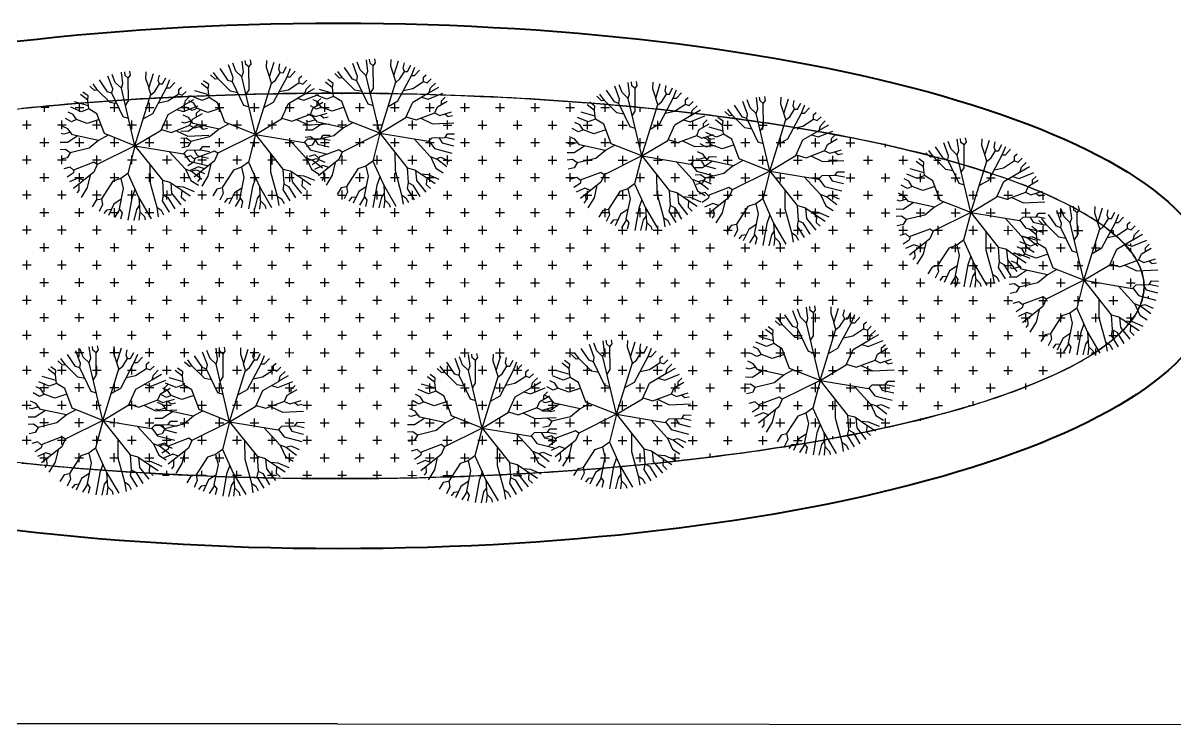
# Model space of a CAD drawing. Header units: millimetres. Extents: x -840588 to 786814, y -467537 to 194195.
# Drawn here: x 102477 to 135340, y -81321 to -61285 of the extents above; entities that cross this region are included whole.
import ezdxf

# ---------------------------------------------------------------- set-up
doc = ezdxf.new("R2010")
doc.units = ezdxf.units.MM
doc.header["$LTSCALE"] = 100
doc.header["$MEASUREMENT"] = 0
for name, color, linetype in [('1gt tim duong', 10, 'Continuous'), ('A-tree', 3, 'Continuous'), ('caycay', 96, 'Continuous'), ('gthong-viahe', 5, 'Continuous')]:
    doc.layers.add(name, color=color, linetype=linetype)
doc.layers.add('gthong-duong', color=7, linetype='Continuous', lineweight=40)

# ---------------------------------------------------------------- blocks, each defined once
blk = doc.blocks.new('A$C537F0C63')
at = {"layer": 'caycay'}
for p, q in [((3.269952949845901, 10.73353164103173), (2.956771443390608, 11.39790803732103)), ((3.573577700022724, 11.08070473705084), (3.272457403527369, 11.57568824168993)), ((3.910690972326847, 11.37062830588184), (3.788839569944685, 11.81686011959391)), ((3.810128005825391, 11.09643069598314), (3.910690972326847, 11.37062830588184)), ((4.712688563198753, 10.80137484274019), (4.265887160996499, 11.99052643422328)), ((4.700099824054632, 10.83487223221164), (4.906208114261972, 11.58543264324908)), ((4.906208114261972, 11.58543264324908), (4.852080984670465, 12.1454581428552)), ((6.159981289129064, 11.93632074141715), (6.202302373265411, 12.27858844433285)), ((6.353129947037814, 11.71136866716915), (6.159981289129064, 11.93632074141715)), ((6.353129947037814, 11.71136866716915), (6.605483960749552, 11.93623077391385)), ((6.447514687970397, 9.84495994712779), (6.353129947037814, 11.71136866716915)), ((6.605483960749552, 11.93623077391385), (6.617402898351429, 12.259334795428)), ((6.826178093167982, 11.29693891192437), (6.890286666319298, 12.23129105439875)), ((6.970036149243242, 10.92007571294744), (7.441234408583114, 11.42699881628141)), ((7.441234408583114, 11.42699881628141), (7.651727496751846, 12.08642798159781)), ((7.68363426896758, 10.90806475621866), (8.019816777752567, 11.97964079065423)), ((8.113333231842262, 10.69883864084841), (8.712313031195663, 11.70768604843033)), ((8.933407776050444, 10.87226001470481), (9.272947348141315, 11.41112699440055)), ((2.272467924871307, 10.54832825371341), (2.042717878081021, 10.72445268446245)), ((2.296077634156973, 10.19319036591696), (2.272467924871307, 10.54832825371341)), ((3.003826198455499, 10.71583942823054), (2.568862697771692, 11.14364282684619)), ((3.269952949845901, 10.73353164103173), (3.003826198455499, 10.71583942823054)), ((4.50370063718583, 8.70506324478265), (3.269952949845901, 10.73353164103173)), ((3.810128005825391, 11.09643069598314), (3.573577700022724, 11.08070473705084)), ((4.235841180721764, 10.50048805131519), (3.810128005825391, 11.09643069598314)), ((4.592421611992904, 10.24268936957378), (4.235841180721764, 10.50048805131519)), ((4.577421300939022, 10.28284407086176), (4.712688563198753, 10.80137484274019)), ((6.125898059370229, 6.139521315279126), (6.970036149243242, 10.92007571294744)), ((6.970036149243242, 10.92007571294744), (6.826178093167982, 11.29693891192437)), ((6.948042777010414, 8.570320168466424), (7.76638461697803, 10.55685856171476)), ((7.76638461697803, 10.55685856171476), (7.68363426896758, 10.90806475621866)), ((7.76638461697803, 10.55685856171476), (8.113333231842262, 10.69883864084841)), ((7.965382829468581, 9.797246468468074), (8.933407776050444, 10.87226001470481)), ((8.933407776050444, 10.87226001470481), (9.171925964052207, 10.85838502353727)), ((9.171925964052207, 10.85838502353727), (9.537986088387697, 11.24360011898898)), ((9.733678942880942, 10.44985240105962), (10.13871553562058, 10.78615722681207)), ((9.786865097747068, 10.09668076723392), (9.733678942880942, 10.44985240105962)), ((9.786865097747068, 10.09668076723392), (10.35685576614924, 10.5884511891054)), ((1.920139873705921, 9.225739964920649), (1.087115961723612, 9.647311538588838)), ((1.76967368680198, 9.623145921275864), (1.343038968556357, 9.988975225947797)), ((2.008257406407211, 10.05514116568156), (1.666088850062806, 10.35901247844595)), ((1.883955297300417, 9.24431646832818), (1.76967368680198, 9.623145921275864)), ((2.310344671936036, 10.1849830326064), (2.008257406407211, 10.05514116568156)), ((3.222511420288356, 9.660279909650853), (2.296077634156973, 10.19319036591696)), ((3.993460937123018, 9.543984048803395), (3.222511420288356, 9.660279909650853)), ((6.125898059370229, 6.139521315279126), (4.577421300939022, 10.28284407086176)), ((6.717420145090728, 9.489459469132271), (6.447514687970397, 9.84495994712779)), ((7.392351211692585, 9.648875252361904), (7.965382829468581, 9.797246468468074)), ((9.745379681935447, 9.38050785887026), (9.786865097747068, 10.09668076723392)), ((9.759203255198372, 9.619244142235402), (10.88575250038048, 10.01737219720235)), ((10.35249974897306, 9.183089075660973), (11.20201209581137, 9.59306054910121)), ((0.9218848354175861, 8.526406249260617), (0.5914981488203921, 8.797440291094972)), ((2.008086131005257, 8.717519836023712), (0.7635036424217105, 9.129316388596635)), ((0.9357337090696092, 8.218872061683214), (0.9218848354175861, 8.526406249260617)), ((3.267708861298161, 8.533747915149434), (1.883955297300417, 9.24431646832818)), ((2.5351559760893, 8.909919010715385), (2.008086131005257, 8.717519836023712)), ((3.914115354094974, 7.298525660517043), (3.267708861298161, 8.533747915149434)), ((5.316408449507435, 8.305498213470855), (4.50370063718583, 8.70506324478265)), ((6.527199968382774, 8.412167402177147), (6.948042777010414, 8.570320168466424)), ((8.578119715861249, 7.281614840641851), (9.092822924165375, 8.921003827472305)), ((9.092822924165375, 8.921003827472305), (9.745379681935447, 9.38050785887026)), ((9.745379681935447, 9.38050785887026), (10.35249974897306, 9.183089075660973)), ((9.944313991869421, 8.175001025898382), (10.80974500087541, 8.559510920527828)), ((10.79366673980257, 8.552387381641893), (11.20595707066968, 8.407509828190086)), ((10.80974500087541, 8.559510920527828), (11.04832709143011, 8.991530669089116)), ((11.04832709143011, 8.991530669089116), (11.44374410946693, 9.207825855861302)), ((11.20595707066968, 8.407509828190086), (11.70062178621083, 8.711759320220153)), ((1.280611972542829, 8.044912836274307), (0.444487546075834, 8.466659778718167)), ((1.521030883770436, 7.555591163691133), (1.280611972542829, 8.044912836274307)), ((8.94424461397648, 8.447760988721711), (9.944313991869421, 8.175001025898382)), ((11.18806748264615, 7.336222721740342), (11.54099752982074, 7.835271000905777)), ((11.54099752982074, 7.835271000905777), (11.95948603860597, 8.053456869412912)), ((1.757476259455871, 6.679553776459215), (0.00855774800220388, 6.661205396139849)), ((0.4466466944213607, 7.186909447627841), (0.08666564667146304, 7.2448509023925)), ((1.12084364940165, 7.320901045324717), (0.1511815814883448, 7.552586191002774)), ((0.7097976248769555, 7.419110072511103), (0.4466466944213607, 7.186909447627841)), ((1.541375211712875, 7.549264594850683), (1.12084364940165, 7.320901045324717)), ((3.097987199351337, 7.065927705370996), (1.521030883770436, 7.555591163691133)), ((2.703754449681583, 7.188340914177388), (1.757476259455871, 6.679553776459215)), ((3.884867362274235, 7.354371150599036), (3.097987199351337, 7.065927705370996)), ((6.125898059370229, 6.139521315279126), (3.914115354094974, 7.298525660517043)), ((6.125898059370229, 6.139521315279126), (8.578119715861249, 7.281614840641851)), ((8.279060999553622, 7.142313947006187), (9.0886019582249, 6.750771228889789)), ((9.075402950122225, 6.757166716884967), (9.900688603102026, 6.150819989943557)), ((9.0886019582249, 6.750771228889789), (11.18806748264615, 7.336222721740342)), ((10.77352595946286, 7.220637597380119), (11.64532254343067, 6.712682137225784)), ((11.33254625860354, 7.540524095533328), (11.89576276779189, 7.413002362918633)), ((11.64532254343067, 6.712682137225784), (12.23443119234435, 6.755833524115587)), ((11.89576276779189, 7.413002362918633), (12.11310363743178, 7.4986918541872)), ((0.5706603464168438, 5.768348654561123), (-1.699427230050787e-06, 5.730386201154033)), ((0.7973220304920687, 5.486148682266503), (0.5706603464168438, 5.768348654561123)), ((6.125898059370229, 6.139521315279126), (2.179125049486174, 5.25103580450741)), ((6.125898059370229, 6.139521315279126), (4.039744528603478, 3.175083687405277)), ((6.125898059370229, 6.139521315279126), (9.309124815248651, 4.773858037136961)), ((6.125898059370229, 6.139521315279126), (6.842971201978798, 3.89649221743457)), ((9.900688603102026, 6.150819989943557), (11.46386237296974, 5.868288854795537)), ((11.46386237296974, 5.868288854795537), (11.83055046181835, 6.160203181647375)), ((11.46386237296974, 5.868288854795537), (11.72795570972085, 5.469711782065133)), ((11.83055046181835, 6.160203181647375), (12.26543294043586, 6.154373944329564)), ((0.7806298194373085, 5.506956316930882), (0.04189879572368227, 5.315400935116486)), ((1.063396316407307, 5.057959221958299), (0.1397583337929973, 4.775609911099309)), ((1.863759347223095, 5.527326392111718), (0.7973220304920687, 5.486148682266503)), ((1.301357276712224, 5.505615774418402), (1.063396316407307, 5.057959221958299)), ((2.147618291040999, 5.278660692089034), (1.715808944849414, 4.625734219735023)), ((2.179125049486174, 5.25103580450741), (1.863759347223095, 5.527326392111718)), ((3.339595652047137, 5.512285084278119), (2.113923366072413, 3.99826194187699)), ((9.309124815248651, 4.773858037136961), (9.56344752651421, 4.969106941811333)), ((9.309124815248651, 4.773858037136961), (9.616567334425781, 4.170077324375598)), ((9.56344752651421, 4.969106941811333), (11.29217119894747, 4.430094099112466)), ((11.72795570972085, 5.469711782065133), (12.21933158095999, 5.388423248077743)), ((1.715808944849414, 4.625734219735023), (0.307439249689196, 4.179975674378511)), ((1.230773230763589, 3.880098522535263), (0.5654086178583384, 3.53661498738802)), ((1.603983964610961, 3.791791144500166), (0.7979776640349883, 3.08873558965206)), ((1.623038097397512, 3.787286263777787), (1.230773230763589, 3.880098522535263)), ((2.113923366072413, 3.99826194187699), (1.623038097397512, 3.787286263777787)), ((2.086705644269387, 3.98654600703594), (1.703781163858366, 3.019787908731814)), ((4.993965494963049, 4.531040710644447), (5.060837633816845, 3.005173691082746)), ((6.842971201978798, 3.89649221743457), (6.058139944627328, 1.852742682112876)), ((6.842971201978798, 3.89649221743457), (7.432333557888342, 3.519514546744176)), ((9.616567334425781, 4.170077324375598), (11.35931998142405, 2.929313197353622)), ((9.93769863442867, 3.941450450896809), (10.23341044859262, 2.932877378403646)), ((11.22320598487931, 4.451586098773987), (11.30987888816526, 4.16373455730718)), ((11.29217119894747, 4.430094099112466), (11.5425597731919, 4.68452039962358)), ((11.30987888816526, 4.16373455730718), (11.83210555871847, 3.873839490315731)), ((11.5425597731919, 4.68452039962358), (12.06343262891096, 4.577516196506622)), ((1.703781163858366, 3.019787908731814), (1.11193678613563, 2.596291564444982)), ((3.428623164742021, 2.985834134982724), (2.496129963798012, 2.269877917915437)), ((3.369906157186051, 2.940729452180676), (3.339813401926222, 2.088173656051367)), ((4.039744528603478, 3.175083687405277), (3.428623164742021, 2.985834134982724)), ((4.039744528603478, 3.175083687405277), (4.031693542077846, 1.955804082903342)), ((5.060837633816845, 3.005173691082746), (4.630837960547069, 0.98501350143124)), ((7.432333557888342, 3.519514546744176), (7.280434323314694, 2.677135711990559)), ((7.432333557888342, 3.519514546744176), (8.098582012036786, 3.326026642433135)), ((8.098582012036786, 3.326026642433135), (9.111636380646814, 1.936837856093916)), ((10.23341044859262, 2.932877378403646), (10.78588893792767, 2.142211417256476)), ((10.47633774106362, 3.557950291473389), (10.95106070157999, 3.753440934466198)), ((10.9181057199894, 3.243447097807802), (10.92924841445711, 2.741344290425332)), ((10.95106070157999, 3.753440934466198), (11.66045975862653, 3.481945362666011)), ((2.360128743846872, 2.528373258541251), (1.492859571077133, 2.110982061632967)), ((2.496129963798012, 2.269877917915437), (1.822411499113514, 1.760689831018681)), ((2.952599385069334, 2.620357636184053), (2.360128743846872, 2.528373258541251)), ((2.496129963798012, 2.269877917915437), (2.56307497484886, 1.709560079856601)), ((3.339813401926222, 2.088173656051367), (2.637745125197398, 1.087092649082479)), ((4.031693542077846, 1.955804082903342), (3.661068871806492, 1.723103908010671)), ((4.029956023412524, 1.954728688528121), (4.151889424236288, 1.488197098566161)), ((6.328418276112643, 2.556572256453364), (6.621925523577374, 1.860491597191867)), ((7.280434323314694, 2.677135711990559), (7.715867288097797, 1.041460912816547)), ((9.111636380646814, 1.936837856093916), (9.05441034496107, 1.457435791671742)), ((9.108831235360412, 1.913318816441461), (9.563043515889149, 1.847932786524325)), ((10.92924841445711, 2.741344290425332), (11.10547083382698, 2.548124503166036)), ((2.56307497484886, 1.709560079856601), (2.246554855188151, 1.380875038601516)), ((3.661068871806492, 1.723103908010671), (3.151986367873178, 0.7683009200591187)), ((4.151889424236288, 1.488197098566161), (3.632459803578968, 0.5291005140024936)), ((4.630837960547069, 0.98501350143124), (4.291746997165319, 0.7246533119759988)), ((4.630837960547069, 0.98501350143124), (4.553144487388636, 0.2048409433373308)), ((6.058139944627328, 1.852742682112876), (5.148106664306397, 0.07830981133520254)), ((6.058139944627328, 1.852742682112876), (6.046166258151061, 0.6926535401726142)), ((6.051426148278551, 1.202184490222862), (6.300487340380641, 0.8879269488934369)), ((6.621925523577374, 1.860491597191867), (7.04603830007909, 0.06930147462480818)), ((7.715867288097797, 1.041460912816547), (7.500958808541327, 0.7001980161367101)), ((7.510773716396216, 1.811866424770415), (8.13382774245838, 1.455661724790843)), ((7.68101589476646, 0.9861165687689208), (8.13231261911642, 0.3370629204364377)), ((8.13382774245838, 1.455661724790843), (8.63363335412214, 0.5354539643340104)), ((8.374018521320977, 1.013457626351737), (8.758654683351779, 0.9918956518486084)), ((8.758654683351779, 0.9918956518486084), (8.994797214174469, 0.7114704464074748)), ((9.05441034496107, 1.457435791671742), (9.356284565004898, 0.9185323608435283)), ((9.563043515889149, 1.847932786524325), (9.928087916650838, 1.318988235496363)), ((4.291746997165319, 0.7246533119759988), (4.111621739852126, 0.339800697278406)), ((5.687346443359274, 0.2823844214362907), (5.63783512871305, 0.01939518188373768)), ((6.046166258151061, 0.6926535401726142), (5.687346443359274, 0.2823844214362907)), ((6.032371784920542, 0.6769075088304817), (6.148760987558489, 2.060398401226848e-06)), ((6.300487340380641, 0.8879269488934369), (6.566832978940511, 0.01583402863980155)), ((7.500958808541327, 0.7001980161367101), (7.660945140349213, 0.1949458228082221))]:
    blk.add_line(p, q, dxfattribs=at)

msp = doc.modelspace()

# ---------------------------------------------------------------- hatches: boundary and pattern name
at = {"layer": 'A-tree'}
h = msp.add_hatch(dxfattribs=at)
h.set_pattern_fill('CROSS', color=256, scale=2000.000000000001, angle=-0.02274081717208486, style=0)
h.set_pattern_definition([(359.9772591828279, (-616218387.0630271, -1205141167.613114), (500.1984116790878, 499.8015095552616), [250.0000000000001, -750.0000000000002]), (89.97725918282791, (-616218262.1126498, -1205141292.662717), (-499.8015095552613, 500.1984116790875), [250.0000000000001, -750.0000000000002])])
h.paths.add_polyline_path([(134457.6187146437, -68772.32915750708), (134454.392091139, -68706.75259495387), (134447.8963607181, -68641.18787398504), (134438.1324466976, -68575.64431378135), (134425.1017368918, -68510.1312313798), (134408.8060834977, -68444.65793957797), (134389.2478032124, -68379.23374437258), (134366.4296760678, -68313.86794565819), (134340.3549455486, -68248.56983559669), (134311.0273176623, -68183.34869512521), (134278.4509616365, -68118.21379605123), (134242.6305078254, -68053.17439616275), (134203.5710482911, -67988.23974109092), (134161.2781347098, -67923.41906081681), (134115.7577789543, -67858.72156920598), (134067.0164518125, -67794.1564626111), (134015.0610815929, -67729.73291893996), (133959.8990531928, -67665.46009602523), (133901.5382080988, -67601.34712929628), (133839.9868415932, -67537.4031324765), (133775.2537032211, -67473.63719478948), (133707.3479944616, -67410.05838025977), (133636.2793677968, -67346.67572701376), (133562.0579252006, -67283.49824332118), (133484.6942170896, -67220.53491062127), (133404.1992402287, -67157.79467863284), (133320.5844369175, -67095.28646558622), (133233.8616923123, -67033.01915612744), (133144.043333728, -66971.00160248153), (133051.1421284278, -66909.24261932951), (132955.1712822258, -66847.75098543796), (132856.1444365771, -66786.53544202747), (132754.0756677639, -66725.6046902118), (132648.979484451, -66664.9673912293), (132540.8708258238, -66604.63216411405), (132429.7650586776, -66544.60758569464), (132315.6779764881, -66484.90218826555), (132198.6257961514, -66425.52445795605), (132078.6251558888, -66366.48283589332), (131955.6931137351, -66307.78571377858), (131829.8471435792, -66249.44143551448), (131701.1051337686, -66191.45829511013), (131569.4853848985, -66133.84453318687), (131435.0066056201, -66076.60834070231), (131297.6879118267, -66019.757853129), (131157.5488225803, -65963.30115091908), (131014.6092581315, -65907.24625973542), (130868.8895367784, -65851.60114695874), (130720.4103716056, -65796.37372308262), (130569.1928686238, -65741.57183845364), (130415.2585225785, -65687.2032821054), (130258.6292145055, -65633.2757826888), (130099.3272089374, -65579.79700590977), (129937.3751494808, -65526.77455336355), (129772.7960570699, -65474.2159616024), (129605.613326009, -65422.12870236728), (129435.850720364, -65370.52017955905), (129263.5323712861, -65319.39772830658), (129088.6827729359, -65268.76861612903), (128911.3267798079, -65218.64003944251), (128731.4896018406, -65169.01912402348), (128549.1968022055, -65119.91292267993), (128364.4742931158, -65071.32841664644), (128177.3483319862, -65023.27251115916), (127987.8455178234, -64975.75203754941), (127795.9927879675, -64928.77375044885), (127601.8174129695, -64882.34432802), (127405.346994381, -64836.47036916167), (127206.6094595136, -64791.15839560197), (127005.6330579498, -64746.41484770639), (126802.4463574661, -64702.24608563994), (126597.0782405428, -64658.65838773626), (126389.5578991244, -64615.65795002976), (126179.9148311285, -64573.25088485721), (125968.17883672, -64531.44321969219), (125754.3800130734, -64490.2408978414), (125538.5487508802, -64449.6497756495), (125320.7157292273, -64409.67562319532), (125100.9119124537, -64370.32412289378), (124879.1685446798, -64331.60086832958), (124655.5171456169, -64293.51136285839), (124429.9895063754, -64256.0610219337), (124202.6176848098, -64219.25516844827), (123973.4340006289, -64183.09903412914), (123742.4710315549, -64147.59775813917), (123509.7616077342, -64112.75638800611), (123275.3388077823, -64078.57987519726), (123039.2359540086, -64045.07307767878), (122801.4866070624, -64012.2407594478), (122562.1245624414, -63980.08758610718), (122321.1838440879, -63948.61812882141), (122078.6987007811, -63917.83686035669), (121834.7036004324, -63887.74815670872), (121589.2332264773, -63858.35629477284), (121342.3224708905, -63829.66545187563), (121094.0064310427, -63801.67970693792), (120844.3204039967, -63774.40303791109), (120593.2998816182, -63747.83932200829), (120340.9805455704, -63721.99233477114), (120087.3982613761, -63696.86575076544), (119832.5890750431, -63672.46314125194), (119576.5892064279, -63648.78797511505), (119319.4350448124, -63625.84361746364), (119061.1631433158, -63603.63333009509), (118801.8102147047, -63582.1602700962), (118541.4131242909, -63561.42748960772), (118280.0088866727, -63541.43793535727), (118017.6346592153, -63522.19444935544), (117754.327737162, -63503.69976656551), (117490.1255486279, -63485.95651629816), (117225.0656485472, -63468.96722034687), (116959.1857142488, -63452.73429391706), (116692.5235392869, -63437.26004422694), (116425.1170285517, -63422.54667097121), (116157.0041924482, -63408.59626585295), (115888.2231423573, -63395.41081118486), (115618.8120842316, -63382.99218174956), (115348.8093135903, -63371.34214293458), (115078.2532102814, -63360.46235003218), (114807.1822324267, -63350.35435033229), (114535.6349117665, -63341.01958032657), (114263.6498474889, -63332.45936687023), (113991.2657009916, -63324.67492671429), (113718.5211904106, -63317.6673667362), (113445.4550856137, -63311.43768230811), (113172.1062010998, -63305.98675985494), (112898.513392856, -63301.31537312837), (112624.7155504399, -63297.42418762682), (112350.7515931405, -63294.31375523929), (112076.6604636893, -63291.98451843374), (111802.4811230229, -63290.43680839224), (111528.2525443458, -63289.67084477575), (111254.013708357, -63289.6867371194), (110979.8035964981, -63290.48448273419), (110705.6611867625, -63292.06396810252), (110431.6254474089, -63294.42496864238), (110157.7353309068, -63297.56714940407), (109884.0297702132, -63301.4900632056), (109610.5476708543, -63306.1931524924), (109337.3279072014, -63311.67574863735), (109064.4093163, -63317.93707286943), (108791.8306923993, -63324.97623464224), (108519.6307811305, -63332.79223349364), (108247.8482746174, -63341.38395857885), (107976.5218056561, -63350.75018796913), (107705.6899418933, -63360.88959121082), (107435.3911812871, -63371.80072629674), (107165.6639451213, -63383.48204245734), (106896.5465740466, -63395.93188015916), (106628.0773221456, -63409.14846784283), (106360.2943507594, -63423.12992867271), (106093.2357245322, -63437.87427448176), (105826.9394041922, -63453.37940926094), (105561.4432431755, -63469.64312892545), (105296.7849798259, -63486.66312177686), (105033.0022347179, -63504.43696920083), (104770.1325030894, -63522.96214380118), (104508.2131509992, -63542.23601265841), (104247.2814088085, -63562.25583616256), (103987.3743669888, -63583.01876871028), (103728.5289703025, -63604.52185823659), (103470.7820123289, -63626.76204900718), (103214.1701305772, -63649.73617928752), (102958.7298014783, -63673.44098343691), (102704.4973345653, -63697.87309190586), (102451.5088679324, -63723.02903193268), (102199.8003628795, -63748.90522730903), (101949.4075984408, -63775.49800047259), (101700.3661670774, -63802.80357134172), (101452.7114687397, -63830.8180575455), (101206.4787065594, -63859.53747791485), (100961.7028813782, -63888.95775015184), (100718.4187869752, -63919.07469106064), (100476.661005175, -63949.88402120234), (100236.4639008442, -63981.38136093466), (99997.86161676788, -64013.56223227268), (99760.88806934134, -64046.42206098239), (99525.57694321532, -64079.95617681186), (99291.96168687202, -64114.15981255761), (99060.07550761897, -64149.02810639131), (98829.95136739728, -64184.55610209083), (98601.62197672873, -64220.73874927063), (98375.11979192022, -64257.57090524329), (98150.47700959374, -64295.04733338772), (97927.72556121227, -64333.16270780326), (97706.89711017154, -64371.91160935075), (97488.02304620917, -64411.28853170353), (97271.13448133275, -64451.28787599118), (97056.26224504394, -64491.90395754929), (96843.4368810801, -64533.13100219316), (96632.68864100995, -64574.96315063888), (96424.04748225585, -64617.39445524301), (96217.54306157195, -64660.41888605352), (96013.20473329979, -64704.03032615248), (95811.06154307995, -64748.22257724171), (95611.14222436011, -64792.98935731264), (95413.47519525161, -64838.32430250826), (95218.08855282344, -64884.22096944865), (95025.01007065902, -64930.67283360047), (94834.26719408129, -64977.67329206922), (94645.88703596218, -65025.21566406264), (94459.89637416082, -65073.29319158893), (94276.32164640092, -65121.89904038535), (94095.18894654507, -65171.02630177984), (93916.52402226604, -65220.66799268998), (93740.35226992427, -65270.8170565522), (93566.69873154108, -65321.4663640191), (93395.58809072163, -65372.60871738178), (93227.04467091183, -65424.2368452138), (93061.09242934096, -65476.34340958654), (92897.75495539335, -65528.92100397327), (92737.05546676584, -65581.96215417895), (92579.01680620744, -65635.45932113266), (92423.66143849232, -65689.40490018789), (92271.01144622873, -65743.79122298407), (92121.08852811152, -65798.61055907501), (91973.91399543005, -65853.85511639356), (91829.50876764377, -65909.51704124964), (91687.89337191574, -65965.58842252137), (91549.08793822309, -66022.06128955708), (91413.11219667915, -66078.9276147361), (91279.98547601908, -66136.17931509715), (91149.72669940897, -66193.80825233749), (91022.35438293152, -66251.80623537293), (90897.88663139535, -66310.165019172), (90776.34113786822, -66368.87630848154), (90657.73517960194, -66427.93175782448), (90542.08561535487, -66487.32297312903), (90429.40888422694, -66547.04151172808), (90319.72100321452, -66607.07888538478), (90213.03756383446, -66667.42655936035), (90109.37373049233, -66728.0759561384), (90008.74423850476, -66789.01845402717), (89911.16339211793, -66850.24539134992), (89816.64506171529, -66911.74806388236), (89725.20268300019, -66973.51772950923), (89636.8492539694, -67035.54560892138), (89551.5973335163, -67097.8228837527), (89469.45904026476, -67160.34070216757), (89390.44604919376, -67223.090177928), (89314.56959210234, -67286.06239086002), (89241.84045423253, -67349.24839011133), (89172.26897403678, -67412.63919391873), (89105.86504038269, -67476.22579170228), (89042.6380925532, -67539.99914476421), (88982.59711815028, -67603.95018768442), (88925.75065123146, -67668.06983088156), (88872.10677265932, -67732.34895944849), (88821.67310765586, -67796.77843594563), (88774.45682486992, -67861.3491031942), (88730.46463626184, -67926.05178218114), (88689.70279465689, -67990.87727555014), (88652.17709479287, -68055.8163689995), (88617.89287029351, -68120.8598310478), (88586.8549945974, -68185.99841722507), (88559.06787979593, -68251.22286704603), (88534.53547546621, -68316.52391006291), (88513.26126878845, -68381.89226353685), (88495.24828407928, -68447.31863593112), (88480.49908162674, -68512.79372714243), (88469.01575780698, -68578.30823013152), (88460.79994508313, -68643.85283208711), (88455.85281153904, -68709.41821652092), (88454.1750599481, -68774.99506303479), (88455.7669288194, -68840.57405081355), (88460.62819228198, -68906.14585792643), (88468.75815915214, -68971.70116318908), (88480.15567351514, -69037.23064872532), (88494.81911553991, -69102.72499950156), (88512.7464007794, -69168.17490658641), (88533.93498110274, -69233.57106505508), (88558.38184445968, -69298.90418027634), (88586.08351593, -69364.16496511854), (88617.03605772168, -69429.34414297632), (88651.2350702184, -69494.43244916858), (88688.67569232857, -69559.4206311709), (88729.35260183354, -69624.29945187553), (88773.2600163192, -69689.05968819448), (88820.39169515322, -69753.69213571768), (88870.74093855447, -69818.1876070819), (88924.30058957168, -69882.53693336903), (88981.06303489588, -69946.7309689958), (89041.02020614273, -70010.76058868725), (89104.1635804332, -70074.61669050404), (89170.48418237167, -70138.29019817145), (89239.97258486114, -70201.77205968258), (89312.61891038223, -70265.05325288707), (89388.41283227481, -70328.12478130046), (89467.34357718033, -70390.97768062435), (89549.39992539243, -70453.60301595261), (89634.57021271753, -70515.99188549782), (89722.8423328033, -70578.13542152288), (89814.20373783723, -70640.02478987607), (89908.64144180472, -70701.65119301883), (90006.142020256, -70763.00587188851), (90106.69161391513, -70824.08010473584), (90210.27593054151, -70884.86521015203), (90316.8802456282, -70945.3525477677), (90426.48940612646, -71005.53351988438), (90539.0878314933, -71065.39957194036), (90654.65951636861, -71124.942193676), (90773.18803266968, -71184.15292192837), (90894.65653215199, -71243.02334039978), (91019.04774850496, -71301.54508012401), (91146.3440003773, -71359.70982272709), (91276.52719289002, -71417.50930089383), (91409.57882089638, -71474.93529860146), (91545.47997235702, -71531.97965228582), (91684.2113289214, -71588.63425340218), (91825.75317058357, -71644.89105005706), (91970.08537824426, -71700.74204444815), (92117.18743522273, -71756.17929728865), (92267.03843191275, -71811.19492897339), (92419.61706741244, -71865.78111981197), (92574.9016535987, -71919.93010979806), (92732.87011722145, -71973.63420256789), (92893.50000397867, -72026.88576330667), (93056.76848095955, -72079.67722317313), (93222.65234002072, -72132.00107860257), (93391.1280019775, -72183.84989084279), (93562.17151846453, -72235.21629061142), (93735.75857636039, -72286.09297646784), (93911.86450127939, -72336.47271597876), (94090.46426059747, -72386.34834828058), (94271.53246636286, -72435.7127838476), (94455.04338158181, -72484.55900496044), (94640.97092021767, -72532.88006966375), (94829.2886540602, -72580.669108044), (95019.969814121, -72627.91932781786), (95212.98729622159, -72674.62401270452), (95408.31366355426, -72720.77652335817), (95605.92115133809, -72766.37029969803), (95805.78167089344, -72811.39886021156), (96007.86681255072, -72855.85580568078), (96212.14785100766, -72899.73481522663), (96418.59574835307, -72943.02965236316), (96627.18115930683, -72985.73416243897), (96837.8744342454, -73027.84227613082), (97050.64562397578, -73069.34800641854), (97265.46448392414, -73110.2454553388), (97482.30047867773, -73150.52880839907), (97701.12278594157, -73190.19233946866), (97921.90030107835, -73229.23041078058), (98144.60164141572, -73267.63747339848), (98369.19515125203, -73305.40806745207), (98595.64890523134, -73342.53682469926), (98823.93071439775, -73379.01846666579), (99054.00812910456, -73414.8478079064), (99285.84844506766, -73450.01975623993), (99519.4187069753, -73484.52931112058), (99754.6857143069, -73518.371567366), (99991.61602447688, -73551.54171469265), (100230.1759590046, -73584.03503795105), (100470.3316077043, -73615.84691852448), (100712.0488335749, -73646.97283456389), (100955.2932773402, -73677.40836098939), (101200.0303630351, -73707.14917251938), (101446.2253024312, -73736.19104087877), (101693.8430998079, -73764.52983829257), (101942.8485576575, -73792.16153609173), (102193.2062806423, -73819.08220727566), (102444.8806818821, -73845.28802441928), (102697.8359865611, -73870.77526293402), (102952.0362384484, -73895.5402999064), (103207.4453044377, -73919.57961433243), (103464.0268786204, -73942.88979061207), (103721.7444891561, -73965.4675141276), (103980.5615028106, -73987.30957636824), (104240.4411300794, -74008.41287143943), (104501.3464299595, -74028.77440072157), (104763.2403160037, -74048.39126914673), (105026.0855610927, -74067.26068869334), (105289.8448030234, -74085.37997722428), (105554.4805493982, -74102.7465589543), (105819.9551836779, -74119.35796538368), (106086.2309696064, -74135.21183506747), (106353.2700573792, -74150.30591478197), (106621.0344884174, -74164.63805859492), (106889.4862014206, -74178.20622973124), (107158.5870370238, -74191.00849917719), (107428.2987437342, -74203.04304708034), (107698.5829830531, -74214.30816344968), (107969.401335647, -74224.80224582976), (108240.7153057693, -74234.52380349362), (108512.4863273159, -74243.47145418565), (108784.6757690624, -74251.64392621857), (109057.2449406018, -74259.04005777814), (109330.1550974665, -74265.65879738983), (109603.3674466, -74271.4992046207), (109876.8431522939, -74276.56044891632), (110150.5433407276, -74280.8418112336), (110424.429107187, -74284.34268264561), (110698.4615195562, -74287.062565508), (110972.6016256516, -74289.0010732283), (111246.8104575296, -74290.15793073401), (111521.04903754, -74290.53297307742), (111795.2783841467, -74290.12614706818), (112069.4595167011, -74288.9375105764), (112343.5534613787, -74286.96723230237), (112617.5212573495, -74284.21559271021), (112891.3239609688, -74280.68298286544), (113164.9226525299, -74276.36990420478), (113438.2784410356, -74271.27697109933), (113711.3524704872, -74265.40490620026), (113984.1059241887, -74258.7545455628), (114256.5000318515, -74251.32683306125), (114528.4960734333, -74243.12282597845), (114800.0553863585, -74234.14368872214), (115071.1393693571, -74224.39069934562), (115341.7094892198, -74213.8652430315), (115611.7272855688, -74202.56881651709), (115881.1543764471, -74190.50302530265), (116149.9524639061, -74177.66958481805), (116418.0833398268, -74164.07031832928), (116685.5088903428, -74149.70716019999), (116952.1911021281, -74134.58215123732), (117218.0920676348, -74118.69744172101), (117483.1739898668, -74102.05528954198), (117747.3991888992, -74084.65806043876), (118010.7301061857, -74066.5082272998), (118273.1293102633, -74047.6083692349), (118534.5595025721, -74027.96117413853), (118794.9835218812, -74007.56943403484), (119054.3643498752, -73986.43604740858), (119312.6651169758, -73964.56401827555), (119569.8491065324, -73941.95645595185), (119825.8797613424, -73918.616574125), (120080.7206873759, -73894.54769015689), (120334.3356604119, -73869.75322531929), (120586.6886302296, -73844.23670432981), (120837.7437258467, -73818.00175372438), (121087.4652607587, -73791.05210325588), (121335.8177384109, -73763.39158356833), (121582.7658566222, -73735.02412573308), (121828.2745125903, -73705.95376311314), (122072.308808365, -73676.18462740729), (122314.8340558533, -73645.720950282), (122555.8157808943, -73614.56706197627), (122795.219728731, -73582.72739083745), (123033.0118697153, -73550.20646285871), (123269.1584024506, -73517.00890074825), (123503.6257597303, -73483.13942300063), (123736.3806130775, -73448.60284459729), (123967.3898775184, -73413.40407444682), (124196.6207162395, -73377.54811608576), (124424.0405446624, -73341.04006581727), (124649.6170362642, -73303.8851138776), (124873.3181265371, -73266.08854071258), (125095.1120171781, -73227.65572000592), (125314.967181097, -73188.59211379179), (125532.8523670717, -73148.90327525078), (125748.736603358, -73108.59484614979), (125962.5892033948, -73067.67255591339), (126174.379768481, -73026.14222139199), (126384.0781939465, -72984.00974639841), (126591.6546720628, -72941.28111938084), (126797.0796965833, -72897.96241435602), (127000.3240672844, -72854.05978835002), (127201.3588935735, -72809.579483029), (127400.1555998468, -72764.52781934683), (127596.6859275818, -72718.91120290068), (127790.921941045, -72672.73611741421), (127982.8360304343, -72626.00912566982), (128172.4009161861, -72578.73687067485), (128359.5896521206, -72530.92607100625), (128544.3756302127, -72482.58352383872), (128726.7325843203, -72433.71610029049), (128906.6345927443, -72384.3307465874), (129084.0560837007, -72334.43448290211), (129258.9718370677, -72284.0344017238), (129431.3569896246, -72233.13766646407), (129601.1870374958, -72181.75151308771), (129768.4378401115, -72129.88324522413), (129933.0856233496, -72077.54023579932), (130095.1069833788, -72024.7299251739), (130254.4788899174, -71971.4598204467), (130411.1786882146, -71917.73749266104), (130565.1841047536, -71863.57057960099), (130716.4732479518, -71808.96677950553), (130865.0246129329, -71753.93385526119), (131010.8170836245, -71698.47962858205), (131153.829936482, -71642.61198280545), (131294.0428424697, -71586.33885893438), (131431.4358714843, -71529.66825610491), (131565.989493403, -71472.60822925853), (131697.6845818094, -71415.16688960906), (131826.5024173698, -71357.35240231601), (131952.4246889984, -71299.17298532017), (132075.4334970004, -71240.63690864737), (132195.5113565651, -71181.75249324497), (132312.6411990472, -71122.52810818846), (132426.8063753427, -71062.97217301159), (132537.9906567046, -71003.09315328236), (132646.1782392844, -70942.89955944101), (132751.3537444801, -70882.39994912832), (132853.5022220814, -70821.60292159884), (132952.6091523647, -70760.51711865341), (133048.6604473752, -70699.15122347511), (133141.6424540695, -70637.51395900086), (133231.541955248, -70575.61408675769), (133318.3461724658, -70513.46040523385), (133402.0427664985, -70451.06174964653), (133482.6198403697, -70388.42698984726), (133560.0659406324, -70325.56502846003), (133634.3700583002, -70262.48480157986), (133705.5216315259, -70199.19527551453), (133773.5105464166, -70135.7054467847), (133838.3271388969, -70072.02434002928), (133899.9621954081, -70008.16100684139), (133958.4069544214, -69944.12452600215), (134013.6531086514, -69879.9239997558), (134065.6928051727, -69815.56855357744), (134114.5186467002, -69751.06733547435), (134160.1236926379, -69686.4295141245), (134202.50146071, -69621.6642770142), (134241.6459269598, -69556.78083067073), (134277.5515271483, -69491.78839810226), (134310.21315757, -69426.69621740066), (134339.6261755177, -69361.51354104362), (134365.7863998659, -69296.24963519609), (134388.69011212, -69230.91377598562), (134408.3340568804, -69165.51525113225), (134424.7154417283, -69100.06335622305), (134437.8319379241, -69034.56739564403), (134447.6816811064, -68969.03667862224), (134454.2632711763, -68903.48052062214), (134457.5757727633, -68837.90823985427)], flags=0)

# ---------------------------------------------------------------- linework, layer by layer
at = {"layer": '1gt tim duong', "ltscale": 3}
for q in [(41451.13337098301, -81265.72686564062), (181451.1223440246, -81321.29316344208)]:
    msp.add_line((111451.1278576214, -81293.51001174742), q, dxfattribs=at)
at = {"layer": 'A-tree'}
for p, q in [((106360.2943507593, -63423.12992890554), (106093.2357245324, -63437.87427424893)), ((106628.0773221456, -63409.14846784283), (106360.2943507593, -63423.12992890554)), ((106896.5465740467, -63395.93187992633), (106628.0773221456, -63409.14846784283)), ((107165.6639451212, -63383.48204269017), (106896.5465740467, -63395.93187992633)), ((107435.3911812871, -63371.80072629674), (107165.6639451212, -63383.48204269017)), ((107705.6899418933, -63360.88959121082), (107435.3911812871, -63371.80072629674)), ((107976.5218056561, -63350.75018796913), (107705.6899418933, -63360.88959121082)), ((108247.8482746174, -63341.38395857885), (107976.5218056561, -63350.75018796913)), ((108519.6307811305, -63332.79223349364), (108247.8482746174, -63341.38395857885)), ((108791.8306923993, -63324.97623464224), (108519.6307811305, -63332.79223349364)), ((109064.4093163, -63317.93707286943), (108791.8306923993, -63324.97623464224)), ((109337.3279072014, -63311.67574863735), (109064.4093163, -63317.93707286943)), ((109610.5476708543, -63306.1931524924), (109337.3279072014, -63311.67574863735)), ((109884.0297702132, -63301.4900632056), (109610.5476708543, -63306.1931524924)), ((110157.7353310232, -63297.56714940417), (109884.0297702132, -63301.4900632056)), ((110431.6254474089, -63294.42496864238), (110157.7353310232, -63297.56714940417)), ((110705.6611867626, -63292.06396786969), (110431.6254474089, -63294.42496864238)), ((110979.8035966146, -63290.48448273425), (110705.6611867626, -63292.06396786969)), ((111254.0137083572, -63289.68673688657), (110979.8035966146, -63290.48448273425)), ((111528.2525444623, -63289.67084477575), (111254.0137083572, -63289.68673688657)), ((111802.4811230229, -63290.43680815941), (111528.2525444623, -63289.67084477575)), ((112076.6604638057, -63291.98451843378), (111802.4811230229, -63290.43680815941)), ((112350.7515931406, -63294.31375500646), (112076.6604638057, -63291.98451843378)), ((112624.7155504399, -63297.42418762682), (112350.7515931406, -63294.31375500646)), ((112898.513392856, -63301.31537312837), (112624.7155504399, -63297.42418762682)), ((113172.1062012162, -63305.98675985499), (112898.513392856, -63301.31537312837)), ((113445.4550856137, -63311.43768230811), (113172.1062012162, -63305.98675985499)), ((113718.5211904106, -63317.66736650337), (113445.4550856137, -63311.43768230811)), ((113991.2657009916, -63324.67492671429), (113718.5211904106, -63317.66736650337)), ((114263.6498474889, -63332.45936687023), (113991.2657009916, -63324.67492671429)), ((114535.6349117665, -63341.01958032657), (114263.6498474889, -63332.45936687023)), ((114807.1822324267, -63350.35435033229), (114535.6349117665, -63341.01958032657)), ((115078.253210165, -63360.46235003218), (114807.1822324267, -63350.35435033229)), ((115348.8093135904, -63371.34214270175), (115078.253210165, -63360.46235003218)), ((115618.8120842316, -63382.99218174956), (115348.8093135904, -63371.34214270175)), ((115888.2231424737, -63395.41081118496), (115618.8120842316, -63382.99218174956)), ((116157.0041924484, -63408.59626562012), (115888.2231424737, -63395.41081118496)), ((116425.1170285517, -63422.54667097121), (116157.0041924484, -63408.59626562012)), ((116692.523539287, -63437.26004399411), (116425.1170285517, -63422.54667097121)), ((102704.4973345653, -63697.87309190586), (102451.5088679324, -63723.02903193268)), ((102958.7298014783, -63673.44098343691), (102704.4973345653, -63697.87309190586)), ((103214.1701305772, -63649.73617928752), (102958.7298014783, -63673.44098343691)), ((103470.7820123289, -63626.76204900718), (103214.1701305772, -63649.73617928752)), ((103728.5289704189, -63604.52185823664), (103470.7820123289, -63626.76204900718)), ((103987.374366989, -63583.01876847745), (103728.5289704189, -63604.52185823664)), ((104247.2814088085, -63562.25583616256), (103987.374366989, -63583.01876847745)), ((104508.2131509992, -63542.23601265841), (104247.2814088085, -63562.25583616256)), ((104770.1325030894, -63522.96214380118), (104508.2131509992, -63542.23601265841)), ((105033.0022347179, -63504.43696943366), (104770.1325030894, -63522.96214380118)), ((105296.7849798259, -63486.66312177686), (105033.0022347179, -63504.43696943366)), ((105561.4432431755, -63469.64312869262), (105296.7849798259, -63486.66312177686)), ((105826.9394041923, -63453.37940902811), (105561.4432431755, -63469.64312869262)), ((106093.2357245324, -63437.87427424893), (105826.9394041923, -63453.37940902811)), ((116959.1857142488, -63452.73429391706), (116692.523539287, -63437.26004399411)), ((117225.0656485472, -63468.96722034687), (116959.1857142488, -63452.73429391706)), ((117490.1255486279, -63485.95651629816), (117225.0656485472, -63468.96722034687)), ((117754.327737162, -63503.69976656551), (117490.1255486279, -63485.95651629816)), ((118017.6346592153, -63522.19444935544), (117754.327737162, -63503.69976656551)), ((118280.0088866727, -63541.43793535727), (118017.6346592153, -63522.19444935544)), ((118541.4131242909, -63561.42748960772), (118280.0088866727, -63541.43793535727)), ((118801.8102147048, -63582.16026986337), (118541.4131242909, -63561.42748960772)), ((119061.1631433158, -63603.63333009509), (118801.8102147048, -63582.16026986337)), ((119319.4350448124, -63625.84361746364), (119061.1631433158, -63603.63333009509)), ((119576.5892064279, -63648.78797511505), (119319.4350448124, -63625.84361746364)), ((119832.5890751595, -63672.46314125202), (119576.5892064279, -63648.78797511505)), ((120087.3982613762, -63696.8657505326), (119832.5890751595, -63672.46314125202)), ((120340.9805455704, -63721.99233477114), (120087.3982613762, -63696.8657505326)), ((120593.2998816183, -63747.83932177546), (120340.9805455704, -63721.99233477114)), ((120844.3204039967, -63774.40303791109), (120593.2998816183, -63747.83932177546)), ((121094.0064310427, -63801.67970693792), (120844.3204039967, -63774.40303791109)), ((121342.3224710069, -63829.66545187568), (121094.0064310427, -63801.67970693792)), ((121589.2332264773, -63858.35629477284), (121342.3224710069, -63829.66545187568)), ((121834.7036004324, -63887.74815670872), (121589.2332264773, -63858.35629477284)), ((122078.6987007811, -63917.83686035669), (121834.7036004324, -63887.74815670872)), ((122321.1838440879, -63948.61812882141), (122078.6987007811, -63917.83686035669)), ((122562.1245623251, -63980.08758587434), (122321.1838440879, -63948.61812882141)), ((122801.4866070624, -64012.2407594478), (122562.1245623251, -63980.08758587434)), ((123039.2359540086, -64045.07307767878), (122801.4866070624, -64012.2407594478)), ((123275.3388077823, -64078.57987519726), (123039.2359540086, -64045.07307767878)), ((123509.7616077343, -64112.75638777328), (123275.3388077823, -64078.57987519726)), ((123742.4710315549, -64147.59775813917), (123509.7616077343, -64112.75638777328)), ((123973.4340006289, -64183.09903436197), (123742.4710315549, -64147.59775813917)), ((124202.6176848098, -64219.25516844827), (123973.4340006289, -64183.09903436197)), ((124429.9895064918, -64256.06102193375), (124202.6176848098, -64219.25516844827)), ((124655.5171456169, -64293.51136285839), (124429.9895064918, -64256.06102193375)), ((124879.1685446799, -64331.60086809675), (124655.5171456169, -64293.51136285839)), ((125100.9119123372, -64370.32412289378), (124879.1685446799, -64331.60086809675)), ((125320.7157292273, -64409.67562319532), (125100.9119123372, -64370.32412289378)), ((125538.5487508802, -64449.6497756495), (125320.7157292273, -64409.67562319532)), ((125754.3800130734, -64490.2408978414), (125538.5487508802, -64449.6497756495)), ((125968.17883672, -64531.44321969219), (125754.3800130734, -64490.2408978414)), ((126179.9148311285, -64573.25088462438), (125968.17883672, -64531.44321969219)), ((126389.5578991244, -64615.65795002976), (126179.9148311285, -64573.25088462438)), ((126597.0782405428, -64658.65838773626), (126389.5578991244, -64615.65795002976)), ((126802.4463575825, -64702.24608563999), (126597.0782405428, -64658.65838773626)), ((127005.6330579498, -64746.41484770639), (126802.4463575825, -64702.24608563999)), ((127206.6094595136, -64791.15839560197), (127005.6330579498, -64746.41484770639)), ((127405.346994381, -64836.47036916167), (127206.6094595136, -64791.15839560197)), ((127601.8174129695, -64882.34432802), (127405.346994381, -64836.47036916167)), ((127795.9927879675, -64928.77375068168), (127601.8174129695, -64882.34432802)), ((127987.8455178234, -64975.75203754941), (127795.9927879675, -64928.77375068168)), ((128177.3483319862, -65023.27251115916), (127987.8455178234, -64975.75203754941)), ((128364.4742931158, -65071.32841664644), (128177.3483319862, -65023.27251115916)), ((128549.1968022055, -65119.91292267993), (128364.4742931158, -65071.32841664644)), ((128731.4896017242, -65169.01912402343), (128549.1968022055, -65119.91292267993)), ((128911.3267798079, -65218.64003944251), (128731.4896017242, -65169.01912402343)), ((129088.6827729359, -65268.7686158962), (128911.3267798079, -65218.64003944251)), ((129263.5323712862, -65319.39772807375), (129088.6827729359, -65268.7686158962)), ((129435.850720364, -65370.52017955905), (129263.5323712862, -65319.39772807375)), ((129605.613326009, -65422.12870236728), (129435.850720364, -65370.52017955905)), ((129772.7960570699, -65474.2159616024), (129605.613326009, -65422.12870236728)), ((129937.3751494808, -65526.77455313072), (129772.7960570699, -65474.2159616024)), ((130099.3272089375, -65579.79700567694), (129937.3751494808, -65526.77455313072)), ((130258.6292145055, -65633.2757826888), (130099.3272089375, -65579.79700567694)), ((130415.2585225785, -65687.2032821054), (130258.6292145055, -65633.2757826888)), ((130569.1928686238, -65741.57183845364), (130415.2585225785, -65687.2032821054)), ((130720.4103716056, -65796.37372308262), (130569.1928686238, -65741.57183845364)), ((130868.8895367783, -65851.60114719157), (130720.4103716056, -65796.37372308262)), ((131014.6092581315, -65907.24625973542), (130868.8895367783, -65851.60114719157)), ((131157.5488225803, -65963.30115091908), (131014.6092581315, -65907.24625973542)), ((131297.6879118268, -66019.75785289617), (131157.5488225803, -65963.30115091908)), ((131435.0066056201, -66076.60834070231), (131297.6879118268, -66019.75785289617)), ((131569.4853848984, -66133.8445334197), (131435.0066056201, -66076.60834070231)), ((131701.1051337686, -66191.4582948773), (131569.4853848984, -66133.8445334197)), ((131829.8471435792, -66249.44143551448), (131701.1051337686, -66191.4582948773)), ((131955.6931137352, -66307.78571354575), (131829.8471435792, -66249.44143551448)), ((132078.6251558888, -66366.48283589332), (131955.6931137352, -66307.78571354575)), ((132198.6257961514, -66425.52445795605), (132078.6251558888, -66366.48283589332)), ((132315.6779764881, -66484.90218803272), (132198.6257961514, -66425.52445795605)), ((132429.765058794, -66544.60758569468), (132315.6779764881, -66484.90218803272)), ((132540.8708258238, -66604.63216411405), (132429.765058794, -66544.60758569468)), ((132648.979484451, -66664.9673912293), (132540.8708258238, -66604.63216411405)), ((132754.0756677639, -66725.6046902118), (132648.979484451, -66664.9673912293)), ((132856.1444365771, -66786.53544202747), (132754.0756677639, -66725.6046902118)), ((132955.1712822258, -66847.75098543796), (132856.1444365771, -66786.53544202747)), ((133051.1421284279, -66909.24261909668), (132955.1712822258, -66847.75098543796)), ((133144.043333728, -66971.00160248153), (133051.1421284279, -66909.24261909668)), ((133233.8616923123, -67033.01915612744), (133144.043333728, -66971.00160248153)), ((133320.5844369175, -67095.28646558622), (133233.8616923123, -67033.01915612744)), ((133404.1992402287, -67157.79467886567), (133320.5844369175, -67095.28646558622)), ((133484.6942170896, -67220.53491062127), (133404.1992402287, -67157.79467886567)), ((133562.0579252006, -67283.49824332118), (133484.6942170896, -67220.53491062127)), ((133636.2793677969, -67346.67572678093), (133562.0579252006, -67283.49824332118)), ((133707.3479944616, -67410.05838025977), (133636.2793677969, -67346.67572678093)), ((133775.2537032211, -67473.63719478948), (133707.3479944616, -67410.05838025977)), ((133839.9868415934, -67537.40313224366), (133775.2537032211, -67473.63719478948)), ((133901.5382080988, -67601.34712929628), (133839.9868415934, -67537.40313224366)), ((133959.8990533093, -67665.4600957924), (133901.5382080988, -67601.34712929628)), ((134015.0610815929, -67729.73291893996), (133959.8990533093, -67665.4600957924)), ((134067.0164518124, -67794.15646284394), (134015.0610815929, -67729.73291893996)), ((134115.7577789543, -67858.72156920598), (134067.0164518124, -67794.15646284394)), ((134161.2781345934, -67923.41906081673), (134115.7577789543, -67858.72156920598)), ((134203.5710482911, -67988.23974109092), (134161.2781345934, -67923.41906081673)), ((134242.6305078254, -68053.17439616275), (134203.5710482911, -67988.23974109092)), ((134278.4509616365, -68118.21379605123), (134242.6305078254, -68053.17439616275)), ((134311.0273176622, -68183.34869535804), (134278.4509616365, -68118.21379605123)), ((134340.3549454322, -68248.56983559666), (134311.0273176622, -68183.34869535804)), ((134366.4296760676, -68313.86794589102), (134340.3549454322, -68248.56983559666)), ((134389.2478032124, -68379.23374413975), (134366.4296760676, -68313.86794589102)), ((134408.8060834979, -68444.65793934514), (134389.2478032124, -68379.23374413975)), ((134425.1017368918, -68510.1312313798), (134408.8060834979, -68444.65793934514)), ((134438.1324466976, -68575.64431378135), (134425.1017368918, -68510.1312313798)), ((134447.8963607182, -68641.1878737522), (134438.1324466976, -68575.64431378135)), ((134454.3920912555, -68706.75259495391), (134447.8963607182, -68641.1878737522)), ((134437.8319379241, -69034.56739564403), (134447.6816811064, -68969.03667862224)), ((134447.6816811064, -68969.03667862224), (134454.2632711763, -68903.48052062214)), ((134454.2632711763, -68903.48052062214), (134457.5757727633, -68837.90823985427)), ((134457.6187146437, -68772.32915750708), (134454.3920912555, -68706.75259495391)), ((134457.5757727633, -68837.90823985427), (134457.6187146437, -68772.32915750708)), ((134339.6261755175, -69361.51354127645), (134365.7863998659, -69296.24963519609)), ((134365.7863998659, -69296.24963519609), (134388.6901122364, -69230.91377598564)), ((134388.6901122364, -69230.91377598564), (134408.3340568804, -69165.51525113225)), ((134408.3340568804, -69165.51525113225), (134424.7154417283, -69100.06335622305)), ((134424.7154417283, -69100.06335622305), (134437.8319379241, -69034.56739564403)), ((134160.123692638, -69686.42951389166), (134202.50146071, -69621.6642770142)), ((134202.50146071, -69621.6642770142), (134241.6459269598, -69556.78083067073)), ((134241.6459269598, -69556.78083067073), (134277.5515271483, -69491.78839810226)), ((134277.5515271483, -69491.78839810226), (134310.21315757, -69426.69621740066)), ((134310.21315757, -69426.69621740066), (134339.6261755175, -69361.51354127645)), ((133899.9621954081, -70008.16100707422), (133958.4069544213, -69944.12452623498)), ((133958.4069544213, -69944.12452623498), (134013.6531087678, -69879.92399975585)), ((134013.6531087678, -69879.92399975585), (134065.6928051728, -69815.56855334461)), ((134065.6928051728, -69815.56855334461), (134114.5186467002, -69751.06733547435)), ((134114.5186467002, -69751.06733547435), (134160.123692638, -69686.42951389166)), ((133482.6198403698, -70388.42698961443), (133560.065940516, -70325.56502822715)), ((133560.065940516, -70325.56502822715), (133634.3700583002, -70262.48480157986)), ((133634.3700583002, -70262.48480157986), (133705.5216315259, -70199.19527551453)), ((133705.5216315259, -70199.19527551453), (133773.510546533, -70135.70544678479)), ((133773.510546533, -70135.70544678479), (133838.3271388969, -70072.02434002928)), ((133838.3271388969, -70072.02434002928), (133899.9621954081, -70008.16100707422)), ((133048.6604473752, -70699.15122347511), (133141.6424540695, -70637.51395900086)), ((133141.6424540695, -70637.51395900086), (133231.5419553645, -70575.6140865249)), ((133231.5419553645, -70575.6140865249), (133318.3461724658, -70513.46040523385)), ((133318.3461724658, -70513.46040523385), (133402.0427664985, -70451.06174964653)), ((133402.0427664985, -70451.06174964653), (133482.6198403698, -70388.42698961443)), ((132537.9906567047, -71003.09315304953), (132646.1782392844, -70942.89955967384)), ((132646.1782392844, -70942.89955967384), (132751.3537444802, -70882.39994889549)), ((132751.3537444802, -70882.39994889549), (132853.5022220814, -70821.60292159884)), ((132853.5022220814, -70821.60292159884), (132952.6091524811, -70760.51711865346)), ((132952.6091524811, -70760.51711865346), (133048.6604473752, -70699.15122347511)), ((131826.5024173698, -71357.35240231601), (131952.424688882, -71299.17298532017)), ((131952.424688882, -71299.17298532017), (132075.4334970005, -71240.63690841454)), ((132075.4334970005, -71240.63690841454), (132195.5113565651, -71181.75249324497)), ((132195.5113565651, -71181.75249324497), (132312.6411991637, -71122.52810818855)), ((132312.6411991637, -71122.52810818855), (132426.8063752263, -71062.97217301154)), ((132426.8063752263, -71062.97217301154), (132537.9906567047, -71003.09315304953)), ((131010.8170836245, -71698.47962858205), (131153.829936482, -71642.61198280545)), ((131153.829936482, -71642.61198280545), (131294.0428424697, -71586.33885893438)), ((131294.0428424697, -71586.33885893438), (131431.4358714844, -71529.66825587208)), ((131431.4358714844, -71529.66825587208), (131565.989493403, -71472.6082290257)), ((131565.989493403, -71472.6082290257), (131697.6845818094, -71415.16688960906)), ((131697.6845818094, -71415.16688960906), (131826.5024173698, -71357.35240231601)), ((130095.1069834952, -72024.72992517403), (130254.478889801, -71971.45982021387)), ((130254.478889801, -71971.45982021387), (130411.1786882146, -71917.73749266104)), ((130411.1786882146, -71917.73749266104), (130565.1841047537, -71863.57057936816)), ((130565.1841047537, -71863.57057936816), (130716.4732479519, -71808.9667792727)), ((130716.4732479519, -71808.9667792727), (130865.024612933, -71753.93385502836)), ((130865.024612933, -71753.93385502836), (131010.8170836245, -71698.47962858205)), ((129084.0560837007, -72334.43448290211), (129258.9718371842, -72284.03440149104)), ((129258.9718371842, -72284.03440149104), (129431.3569896246, -72233.13766646407)), ((129431.3569896246, -72233.13766646407), (129601.1870374958, -72181.75151308771)), ((129601.1870374958, -72181.75151308771), (129768.4378401115, -72129.88324522413)), ((129768.4378401115, -72129.88324522413), (129933.0856233498, -72077.54023556648)), ((129933.0856233498, -72077.54023556648), (130095.1069834952, -72024.72992517403)), ((127790.9219411615, -72672.73611718143), (127982.8360305507, -72626.00912590271)), ((127982.8360305507, -72626.00912590271), (128172.4009161863, -72578.73687044202)), ((128172.4009161863, -72578.73687044202), (128359.5896522371, -72530.92607077345)), ((128359.5896522371, -72530.92607077345), (128544.3756302127, -72482.58352383872)), ((128544.3756302127, -72482.58352383872), (128726.7325843203, -72433.71610029049)), ((128726.7325843203, -72433.71610029049), (128906.6345928607, -72384.33074658748)), ((128906.6345928607, -72384.33074658748), (129084.0560837007, -72334.43448290211)), ((126384.0781940629, -72984.00974639846), (126591.6546720628, -72941.28111938084)), ((126591.6546720628, -72941.28111938084), (126797.0796965833, -72897.96241412319)), ((126797.0796965833, -72897.96241412319), (127000.3240672844, -72854.05978835002)), ((127000.3240672844, -72854.05978835002), (127201.3588936901, -72809.57948279622)), ((127201.3588936901, -72809.57948279622), (127400.1555998467, -72764.52781957966)), ((127400.1555998467, -72764.52781957966), (127596.6859276983, -72718.91120290077)), ((127596.6859276983, -72718.91120290077), (127790.9219411615, -72672.73611718143)), ((124649.6170362642, -73303.8851138776), (124873.3181265371, -73266.08854071258)), ((124873.3181265371, -73266.08854071258), (125095.1120171781, -73227.65572000592)), ((125095.1120171781, -73227.65572000592), (125314.967181097, -73188.59211379179)), ((125314.967181097, -73188.59211379179), (125532.8523670717, -73148.90327525078)), ((125532.8523670717, -73148.90327525078), (125748.736603358, -73108.59484614979)), ((125748.736603358, -73108.59484614979), (125962.5892033948, -73067.67255591339)), ((125962.5892033948, -73067.67255591339), (126174.3797685975, -73026.14222139207)), ((126174.3797685975, -73026.14222139207), (126384.0781940629, -72984.00974639846)), ((122314.8340558533, -73645.720950282), (122555.8157808943, -73614.56706197627)), ((122555.8157808943, -73614.56706197627), (122795.219728731, -73582.72739083745)), ((122795.219728731, -73582.72739083745), (123033.0118697153, -73550.20646285871)), ((123033.0118697153, -73550.20646285871), (123269.1584024506, -73517.00890074825)), ((123269.1584024506, -73517.00890074825), (123503.6257597303, -73483.13942300063)), ((123503.6257597303, -73483.13942300063), (123736.3806130775, -73448.60284459729)), ((123736.3806130775, -73448.60284459729), (123967.3898776349, -73413.40407444691)), ((123967.3898776349, -73413.40407444691), (124196.6207162395, -73377.54811608576)), ((124196.6207162395, -73377.54811608576), (124424.0405446624, -73341.04006581727)), ((124424.0405446624, -73341.04006581727), (124649.6170362642, -73303.8851138776)), ((102444.8806818821, -73845.28802441928), (102697.8359866775, -73870.77526293408)), ((102697.8359866775, -73870.77526293408), (102952.0362385648, -73895.54029990644)), ((102952.0362385648, -73895.54029990644), (103207.4453044377, -73919.57961433243)), ((103207.4453044377, -73919.57961433243), (103464.026878504, -73942.88979061203)), ((103464.026878504, -73942.88979061203), (103721.7444891561, -73965.4675141276)), ((119312.6651169758, -73964.56401827555), (119569.8491065324, -73941.95645618468)), ((119569.8491065324, -73941.95645618468), (119825.8797613424, -73918.616574125)), ((119825.8797613424, -73918.616574125), (120080.720687376, -73894.54768992406)), ((120080.720687376, -73894.54768992406), (120334.3356604119, -73869.75322531929)), ((120334.3356604119, -73869.75322531929), (120586.6886302296, -73844.23670432981)), ((120586.6886302296, -73844.23670432981), (120837.7437258467, -73818.00175349155)), ((120837.7437258467, -73818.00175349155), (121087.4652608751, -73791.05210325592)), ((121087.4652608751, -73791.05210325592), (121335.8177384109, -73763.39158356833)), ((121335.8177384109, -73763.39158356833), (121582.7658566222, -73735.02412573308)), ((121582.7658566222, -73735.02412573308), (121828.2745125903, -73705.95376311314)), ((121828.2745125903, -73705.95376311314), (122072.3088084814, -73676.18462740733)), ((122072.3088084814, -73676.18462740733), (122314.8340558533, -73645.720950282)), ((103721.7444891561, -73965.4675141276), (103980.5615028107, -73987.3095761354)), ((103980.5615028107, -73987.3095761354), (104240.4411300794, -74008.41287143943)), ((104240.4411300794, -74008.41287143943), (104501.3464299596, -74028.77440048874)), ((104501.3464299596, -74028.77440048874), (104763.2403160037, -74048.39126914673)), ((104763.2403160037, -74048.39126914673), (105026.0855610927, -74067.26068869334)), ((105026.0855610927, -74067.26068869334), (105289.8448030235, -74085.37997699145)), ((105289.8448030235, -74085.37997699145), (105554.4805493982, -74102.7465589543)), ((105554.4805493982, -74102.7465589543), (105819.9551836779, -74119.35796538368)), ((105819.9551836779, -74119.35796538368), (106086.2309696064, -74135.21183506747)), ((106086.2309696064, -74135.21183506747), (106353.2700573792, -74150.30591478197)), ((106353.2700573792, -74150.30591478197), (106621.0344884174, -74164.63805859492)), ((106621.0344884174, -74164.63805859492), (106889.4862014206, -74178.20622973124)), ((106889.4862014206, -74178.20622973124), (107158.5870370238, -74191.00849917719)), ((107158.5870370238, -74191.00849917719), (107428.2987437343, -74203.04304684751)), ((107428.2987437343, -74203.04304684751), (107698.5829831695, -74214.30816344972)), ((107698.5829831695, -74214.30816344972), (107969.401335647, -74224.80224582976)), ((107969.401335647, -74224.80224582976), (108240.7153058858, -74234.5238034937)), ((108240.7153058858, -74234.5238034937), (108512.4863273159, -74243.47145418565)), ((108512.4863273159, -74243.47145418565), (108784.6757690624, -74251.64392621857)), ((108784.6757690624, -74251.64392621857), (109057.2449406018, -74259.04005777814)), ((109057.2449406018, -74259.04005777814), (109330.1550974665, -74265.65879738983)), ((109330.1550974665, -74265.65879738983), (109603.3674466, -74271.4992046207)), ((109603.3674466, -74271.4992046207), (109876.8431522938, -74276.56044914915)), ((113164.9226525299, -74276.36990420478), (113438.278441152, -74271.27697109937)), ((113438.278441152, -74271.27697109937), (113711.3524704871, -74265.40490643309)), ((113711.3524704871, -74265.40490643309), (113984.1059241887, -74258.7545455628)), ((113984.1059241887, -74258.7545455628), (114256.5000318514, -74251.32683329408)), ((114256.5000318514, -74251.32683329408), (114528.4960734333, -74243.12282597845)), ((114528.4960734333, -74243.12282597845), (114800.0553863585, -74234.14368872214)), ((114800.0553863585, -74234.14368872214), (115071.1393693572, -74224.39069911279)), ((115071.1393693572, -74224.39069911279), (115341.7094892198, -74213.8652430315)), ((115341.7094892198, -74213.8652430315), (115611.7272855688, -74202.56881651709)), ((115611.7272855688, -74202.56881651709), (115881.1543764471, -74190.50302530265)), ((115881.1543764471, -74190.50302530265), (116149.9524639062, -74177.66958458522)), ((116149.9524639062, -74177.66958458522), (116418.0833398268, -74164.07031832928)), ((116418.0833398268, -74164.07031832928), (116685.5088903428, -74149.70716019999)), ((116685.5088903428, -74149.70716019999), (116952.1911021282, -74134.58215100449)), ((116952.1911021282, -74134.58215100449), (117218.0920676348, -74118.69744172101)), ((117218.0920676348, -74118.69744172101), (117483.1739898668, -74102.05528954198)), ((117483.1739898668, -74102.05528954198), (117747.3991888992, -74084.65806043876)), ((117747.3991888992, -74084.65806043876), (118010.7301061858, -74066.50822706697)), ((118010.7301061858, -74066.50822706697), (118273.1293103797, -74047.60836923495)), ((118273.1293103797, -74047.60836923495), (118534.5595025721, -74027.96117413853)), ((118534.5595025721, -74027.96117413853), (118794.9835218812, -74007.56943403484)), ((118794.9835218812, -74007.56943403484), (119054.3643499916, -73986.43604740864)), ((119054.3643499916, -73986.43604740864), (119312.6651169758, -73964.56401827555)), ((109876.8431522938, -74276.56044914915), (110150.5433407276, -74280.8418112336)), ((110150.5433407276, -74280.8418112336), (110424.429107187, -74284.34268264561)), ((110424.429107187, -74284.34268264561), (110698.4615195561, -74287.06256574082)), ((110698.4615195561, -74287.06256574082), (110972.6016256516, -74289.0010732283)), ((110972.6016256516, -74289.0010732283), (111246.8104575297, -74290.15793050118)), ((111246.8104575297, -74290.15793050118), (111521.0490375398, -74290.53297331026)), ((111521.0490375398, -74290.53297331026), (111795.2783842631, -74290.12614706822)), ((111795.2783842631, -74290.12614706822), (112069.4595167011, -74288.93751034357)), ((112069.4595167011, -74288.93751034357), (112343.5534613786, -74286.9672325352)), ((112343.5534613786, -74286.9672325352), (112617.5212574659, -74284.21559271027)), ((112617.5212574659, -74284.21559271027), (112891.3239609689, -74280.68298263261)), ((112891.3239609689, -74280.68298263261), (113164.9226525299, -74276.36990420478))]:
    msp.add_line(p, q, dxfattribs=at)
at = {"layer": 'gthong-duong'}
msp.add_ellipse((111467.4812574111, -68790.07844789527), major_axis=(-24988.60789126532, 7.977110743540439), ratio=0.3001559803447271, dxfattribs=at)
at = {"layer": 'gthong-viahe'}
msp.add_ellipse((111456.0905049455, -68790.05701476027), major_axis=(-23001.91544500629, 15.06195167472657), ratio=0.2391303242068717, dxfattribs=at)

# ---------------------------------------------------------------- block references
at = {"layer": 'caycay', "extrusion": (-1.849088780389792e-06, -5.240423503569554e-08, 0.9999999999982891), "xscale": -347.3280000366057, "yscale": 347.3280000034728, "zscale": 347.3280000000001, "rotation": 3.269462147545186}
for p in [(111355.4403649873, -66474.08058159481, -0.7815985526261524), (114903.0240162507, -66439.6926978856, -0.7881601518241712), (107915.2420456572, -66794.89766788432, -0.7752205083375587), (122373.9600821421, -67087.07564307275, -0.8019406502744045), (126028.8580259289, -67518.10136100218, -0.8086762934827129), (131761.8247167735, -68701.69987738976, -0.8192150322945018), (134986.118535525, -70636.05549532513, -0.8250756693930008), (127459.8469955176, -73496.88620766232, -0.8110090054851355), (121654.3580176709, -74461.12473156705, -0.8002236107692668), (106998.1726163626, -74634.29208724861, -0.7731139480773191), (110617.3976453295, -74671.52928349255, -0.7798042650850928), (117819.9644908384, -74853.37721577422, -0.7931129210278137)]:
    msp.add_blockref('A$C537F0C63', p, dxfattribs=at)

doc.saveas('drawing.dxf')
